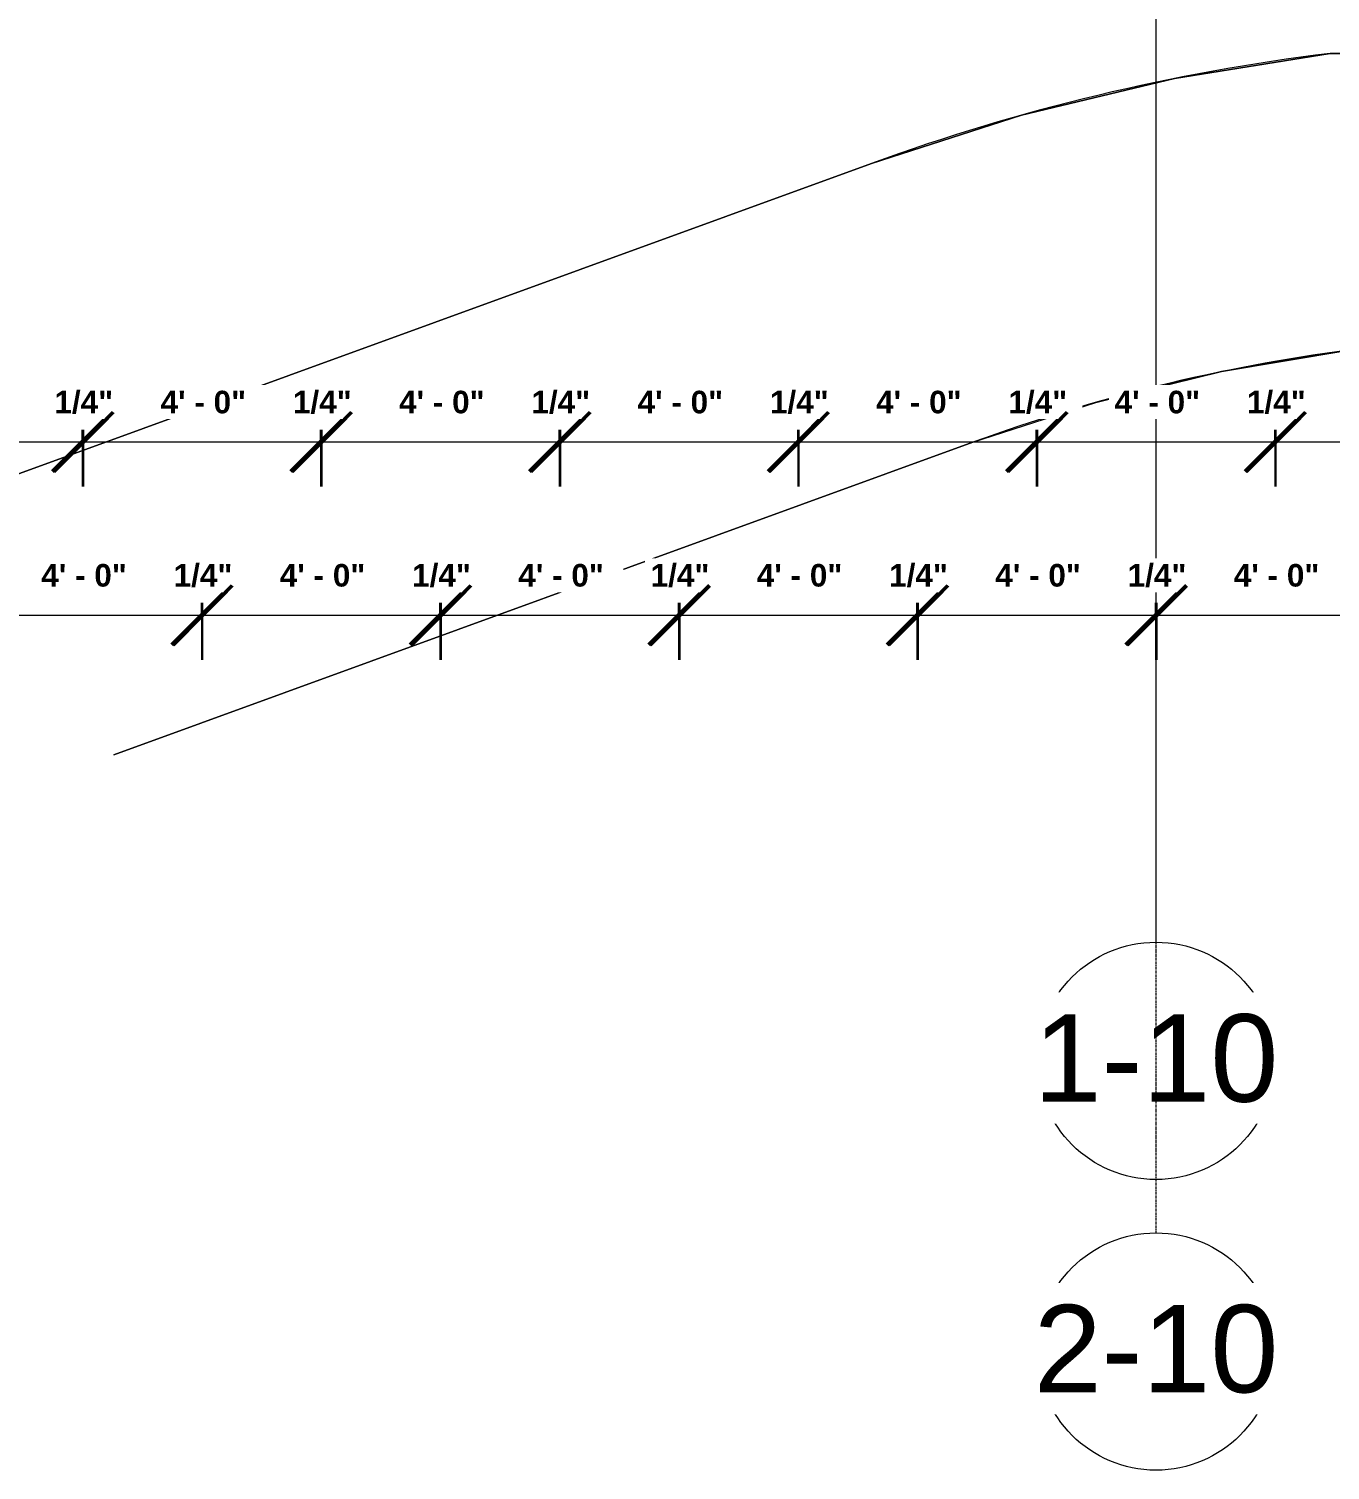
# Model space of a CAD drawing. Header units: inches. Extents: x 21592 to 24810, y -23179 to -20467.
# Drawn here: x 23436.9 to 23700.1, y -23178.6 to -22887.1 of the extents above; entities that cross this region are included whole.
import ezdxf

# ---------------------------------------------------------------- set-up
doc = ezdxf.new("R2010")
doc.units = ezdxf.units.IN
doc.header["$MEASUREMENT"] = 0
doc.linetypes.add('Grid Line 1_2_', pattern=[0.875, 0.5, -0.125, 0.125, -0.125])
for name, color, linetype, lineweight in [('A-ANNO-DIMS', 211, 'Continuous', 9), ('A-ANNO-DIMS-96', 211, 'Continuous', 9), ('A-SITE-ROAD', 130, 'Continuous', 140), ('A-SITE-SWLK', 140, 'Continuous', 140), ('C-TOPO', 7, 'Continuous', 20), ('S-GRID', 1, 'Continuous', 9), ('S-GRID-IDEN', 1, 'Continuous', 9)]:
    doc.layers.add(name, color=color, linetype=linetype, lineweight=lineweight)
doc.styles.add('Arial', font='arial.ttf', dxfattribs={"height": 17.703593})
doc.styles.add('Arial_B_1', font='arialbd.ttf', dxfattribs={"height": 4.566403})
doc.dimstyles.new('OD_Dimension_2_4', dxfattribs={"dimscale": 12, "dimtxt": 4.5, "dimasz": 1, "dimexe": 0.75, "dimexo": 0.5, "dimgap": 0.375, "dimtad": 1, "dimdec": 4, "dimrnd": 0.0625, "dimzin": 3, "dimdsep": 46, "dimlunit": 4, "dimtxsty": 'Arial_B_1', "dimblk1": 'OBLIQUE', "dimblk2": 'OBLIQUE', "dimsah": 1, "dimcen": 0.09, "dimdle": 0.75, "dimazin": 0, "dimtfac": 1, "dimtdec": 4, "dimtix": 1, "dimtmove": 0, "dimatfit": 3, "dimfxl": 1, "dimtvp": 1, "dimtfill": 1, "dimfrac": 2, "dimtolj": 1, "dimtzin": 0, "dimlwd": 13, "dimlwe": 13, "dimarcsym": 2})

# ---------------------------------------------------------------- blocks, each defined once
blk = doc.blocks.new('Grid - Grid Head - Circle-14747-Enlarged First Floor Plan _West_')
at = {"layer": 'S-GRID-IDEN'}
blk.add_circle((0, 0), 0.25, dxfattribs=at)
blk = doc.blocks.new('DIMBLOCK105-Enlarged First Floor Plan _West_')
at = {"layer": 'A-ANNO-DIMS-96', "lineweight": 50}
for p, q in [((23399.64, -22970.65), (23405.64, -22964.65)), ((23447.64, -22970.65), (23453.64, -22964.65)), ((23399.64, -22970.65), (23393.64, -22976.65)), ((23447.64, -22970.65), (23441.64, -22976.65))]:
    blk.add_line(p, q, dxfattribs=at)
at = {"layer": 'A-ANNO-DIMS-96', "lineweight": 13}
for p, q in [((23399.64, -22968.16), (23399.64, -22979.65)), ((23399.64, -22970.65), (23399.64, -22968.16)), ((23447.64, -22968.16), (23447.64, -22979.65)), ((23447.64, -22970.65), (23447.64, -22968.16)), ((23399.64, -22970.65), (23447.64, -22970.65))]:
    blk.add_line(p, q, dxfattribs=at)
at = {"layer": 'A-ANNO-DIMS-96', "color": 0, "lineweight": 13, "insert": (23415.25, -22960.29), "char_height": 4.566, "width": 20.1429, "attachment_point": 1, "line_spacing_factor": 0.938532, "style": 'Arial_B_1', "bg_fill": 3, "box_fill_scale": 1.25, "bg_fill_color": 0, "bg_fill_transparency": 0}
blk.add_mtext('4\' - 0"', dxfattribs=at)
blk = doc.blocks.new('_Oblique')
at = {"color": 0, "linetype": 'ByBlock', "lineweight": -2}
blk.add_line((-0.5, -0.5), (0.5, 0.5), dxfattribs=at)
blk = doc.blocks.new('DIMBLOCK106-Enlarged First Floor Plan _West_')
at = {"layer": 'A-ANNO-DIMS-96', "lineweight": 50}
for p, q in [((23447.64, -22970.65), (23453.64, -22964.65)), ((23447.89, -22970.65), (23453.89, -22964.65)), ((23447.64, -22970.65), (23441.64, -22976.65)), ((23447.89, -22970.65), (23441.89, -22976.65))]:
    blk.add_line(p, q, dxfattribs=at)
at = {"layer": 'A-ANNO-DIMS-96', "lineweight": 13}
for p, q in [((23447.64, -22968.16), (23447.64, -22979.65)), ((23447.64, -22970.65), (23447.64, -22968.16)), ((23447.89, -22968.16), (23447.89, -22979.65)), ((23447.89, -22970.65), (23447.89, -22968.16)), ((23447.64, -22970.65), (23447.89, -22970.65))]:
    blk.add_line(p, q, dxfattribs=at)
at = {"layer": 'A-ANNO-DIMS-96', "color": 0, "lineweight": 13, "insert": (23442.02, -22960.29), "char_height": 4.566, "width": 13.8, "attachment_point": 1, "line_spacing_factor": 0.938532, "style": 'Arial_B_1', "bg_fill": 3, "box_fill_scale": 1.25, "bg_fill_color": 0, "bg_fill_transparency": 0}
blk.add_mtext('1/4"', dxfattribs=at)
blk = doc.blocks.new('DIMBLOCK107-Enlarged First Floor Plan _West_')
at = {"layer": 'A-ANNO-DIMS-96', "lineweight": 50}
for p, q in [((23447.89, -22970.65), (23453.89, -22964.65)), ((23495.89, -22970.65), (23501.89, -22964.65)), ((23447.89, -22970.65), (23441.89, -22976.65)), ((23495.89, -22970.65), (23489.89, -22976.65))]:
    blk.add_line(p, q, dxfattribs=at)
at = {"layer": 'A-ANNO-DIMS-96', "lineweight": 13}
for p, q in [((23447.89, -22968.16), (23447.89, -22979.65)), ((23447.89, -22970.65), (23447.89, -22968.16)), ((23495.89, -22968.16), (23495.89, -22979.65)), ((23495.89, -22970.65), (23495.89, -22968.16)), ((23447.89, -22970.65), (23495.89, -22970.65))]:
    blk.add_line(p, q, dxfattribs=at)
at = {"layer": 'A-ANNO-DIMS-96', "color": 0, "lineweight": 13, "insert": (23463.5, -22960.29), "char_height": 4.566, "width": 20.1429, "attachment_point": 1, "line_spacing_factor": 0.938532, "style": 'Arial_B_1', "bg_fill": 3, "box_fill_scale": 1.25, "bg_fill_color": 0, "bg_fill_transparency": 0}
blk.add_mtext('4\' - 0"', dxfattribs=at)
blk = doc.blocks.new('DIMBLOCK108-Enlarged First Floor Plan _West_')
at = {"layer": 'A-ANNO-DIMS-96', "lineweight": 50}
for p, q in [((23495.89, -22970.65), (23501.89, -22964.65)), ((23496.14, -22970.65), (23502.14, -22964.65)), ((23495.89, -22970.65), (23489.89, -22976.65)), ((23496.14, -22970.65), (23490.14, -22976.65))]:
    blk.add_line(p, q, dxfattribs=at)
at = {"layer": 'A-ANNO-DIMS-96', "lineweight": 13}
for p, q in [((23495.89, -22968.16), (23495.89, -22979.65)), ((23495.89, -22970.65), (23495.89, -22968.16)), ((23496.14, -22968.16), (23496.14, -22979.65)), ((23496.14, -22970.65), (23496.14, -22968.16)), ((23495.89, -22970.65), (23496.14, -22970.65))]:
    blk.add_line(p, q, dxfattribs=at)
at = {"layer": 'A-ANNO-DIMS-96', "color": 0, "lineweight": 13, "insert": (23490.27, -22960.29), "char_height": 4.566, "width": 13.8, "attachment_point": 1, "line_spacing_factor": 0.938532, "style": 'Arial_B_1', "bg_fill": 3, "box_fill_scale": 1.25, "bg_fill_color": 0, "bg_fill_transparency": 0}
blk.add_mtext('1/4"', dxfattribs=at)
blk = doc.blocks.new('DIMBLOCK109-Enlarged First Floor Plan _West_')
at = {"layer": 'A-ANNO-DIMS-96', "lineweight": 50}
for p, q in [((23496.14, -22970.65), (23502.14, -22964.65)), ((23544.14, -22970.65), (23550.14, -22964.65)), ((23496.14, -22970.65), (23490.14, -22976.65)), ((23544.14, -22970.65), (23538.14, -22976.65))]:
    blk.add_line(p, q, dxfattribs=at)
at = {"layer": 'A-ANNO-DIMS-96', "lineweight": 13}
for p, q in [((23496.14, -22968.16), (23496.14, -22979.65)), ((23496.14, -22970.65), (23496.14, -22968.16)), ((23544.14, -22968.16), (23544.14, -22979.65)), ((23544.14, -22970.65), (23544.14, -22968.16)), ((23496.14, -22970.65), (23544.14, -22970.65))]:
    blk.add_line(p, q, dxfattribs=at)
at = {"layer": 'A-ANNO-DIMS-96', "color": 0, "lineweight": 13, "insert": (23511.75, -22960.29), "char_height": 4.566, "width": 20.1429, "attachment_point": 1, "line_spacing_factor": 0.938532, "style": 'Arial_B_1', "bg_fill": 3, "box_fill_scale": 1.25, "bg_fill_color": 0, "bg_fill_transparency": 0}
blk.add_mtext('4\' - 0"', dxfattribs=at)
blk = doc.blocks.new('DIMBLOCK110-Enlarged First Floor Plan _West_')
at = {"layer": 'A-ANNO-DIMS-96', "lineweight": 50}
for p, q in [((23544.14, -22970.65), (23550.14, -22964.65)), ((23544.39, -22970.65), (23550.39, -22964.65)), ((23544.14, -22970.65), (23538.14, -22976.65)), ((23544.39, -22970.65), (23538.39, -22976.65))]:
    blk.add_line(p, q, dxfattribs=at)
at = {"layer": 'A-ANNO-DIMS-96', "lineweight": 13}
for p, q in [((23544.14, -22968.16), (23544.14, -22979.65)), ((23544.14, -22970.65), (23544.14, -22968.16)), ((23544.39, -22968.16), (23544.39, -22979.65)), ((23544.39, -22970.65), (23544.39, -22968.16)), ((23544.14, -22970.65), (23544.39, -22970.65))]:
    blk.add_line(p, q, dxfattribs=at)
at = {"layer": 'A-ANNO-DIMS-96', "color": 0, "lineweight": 13, "insert": (23538.52, -22960.29), "char_height": 4.566, "width": 13.8, "attachment_point": 1, "line_spacing_factor": 0.938532, "style": 'Arial_B_1', "bg_fill": 3, "box_fill_scale": 1.25, "bg_fill_color": 0, "bg_fill_transparency": 0}
blk.add_mtext('1/4"', dxfattribs=at)
blk = doc.blocks.new('DIMBLOCK111-Enlarged First Floor Plan _West_')
at = {"layer": 'A-ANNO-DIMS-96', "lineweight": 50}
for p, q in [((23544.39, -22970.65), (23550.39, -22964.65)), ((23592.39, -22970.65), (23598.39, -22964.65)), ((23544.39, -22970.65), (23538.39, -22976.65)), ((23592.39, -22970.65), (23586.39, -22976.65))]:
    blk.add_line(p, q, dxfattribs=at)
at = {"layer": 'A-ANNO-DIMS-96', "lineweight": 13}
for p, q in [((23544.39, -22968.16), (23544.39, -22979.65)), ((23544.39, -22970.65), (23544.39, -22968.16)), ((23592.39, -22968.16), (23592.39, -22979.65)), ((23592.39, -22970.65), (23592.39, -22968.16)), ((23544.39, -22970.65), (23592.39, -22970.65))]:
    blk.add_line(p, q, dxfattribs=at)
at = {"layer": 'A-ANNO-DIMS-96', "color": 0, "lineweight": 13, "insert": (23560, -22960.29), "char_height": 4.566, "width": 20.1429, "attachment_point": 1, "line_spacing_factor": 0.938532, "style": 'Arial_B_1', "bg_fill": 3, "box_fill_scale": 1.25, "bg_fill_color": 0, "bg_fill_transparency": 0}
blk.add_mtext('4\' - 0"', dxfattribs=at)
blk = doc.blocks.new('DIMBLOCK112-Enlarged First Floor Plan _West_')
at = {"layer": 'A-ANNO-DIMS-96', "lineweight": 50}
for p, q in [((23592.39, -22970.65), (23598.39, -22964.65)), ((23592.64, -22970.65), (23598.64, -22964.65)), ((23592.39, -22970.65), (23586.39, -22976.65)), ((23592.64, -22970.65), (23586.64, -22976.65))]:
    blk.add_line(p, q, dxfattribs=at)
at = {"layer": 'A-ANNO-DIMS-96', "lineweight": 13}
for p, q in [((23592.39, -22968.16), (23592.39, -22979.65)), ((23592.39, -22970.65), (23592.39, -22968.16)), ((23592.64, -22968.16), (23592.64, -22979.65)), ((23592.64, -22970.65), (23592.64, -22968.16)), ((23592.39, -22970.65), (23592.64, -22970.65))]:
    blk.add_line(p, q, dxfattribs=at)
at = {"layer": 'A-ANNO-DIMS-96', "color": 0, "lineweight": 13, "insert": (23586.77, -22960.29), "char_height": 4.566, "width": 13.8, "attachment_point": 1, "line_spacing_factor": 0.938532, "style": 'Arial_B_1', "bg_fill": 3, "box_fill_scale": 1.25, "bg_fill_color": 0, "bg_fill_transparency": 0}
blk.add_mtext('1/4"', dxfattribs=at)
blk = doc.blocks.new('DIMBLOCK113-Enlarged First Floor Plan _West_')
at = {"layer": 'A-ANNO-DIMS-96', "lineweight": 50}
for p, q in [((23592.64, -22970.65), (23598.64, -22964.65)), ((23640.64, -22970.65), (23646.64, -22964.65)), ((23592.64, -22970.65), (23586.64, -22976.65)), ((23640.64, -22970.65), (23634.64, -22976.65))]:
    blk.add_line(p, q, dxfattribs=at)
at = {"layer": 'A-ANNO-DIMS-96', "lineweight": 13}
for p, q in [((23592.64, -22968.16), (23592.64, -22979.65)), ((23592.64, -22970.65), (23592.64, -22968.16)), ((23640.64, -22968.16), (23640.64, -22979.65)), ((23640.64, -22970.65), (23640.64, -22968.16)), ((23592.64, -22970.65), (23640.64, -22970.65))]:
    blk.add_line(p, q, dxfattribs=at)
at = {"layer": 'A-ANNO-DIMS-96', "color": 0, "lineweight": 13, "insert": (23608.25, -22960.29), "char_height": 4.566, "width": 20.1429, "attachment_point": 1, "line_spacing_factor": 0.938532, "style": 'Arial_B_1', "bg_fill": 3, "box_fill_scale": 1.25, "bg_fill_color": 0, "bg_fill_transparency": 0}
blk.add_mtext('4\' - 0"', dxfattribs=at)
blk = doc.blocks.new('DIMBLOCK114-Enlarged First Floor Plan _West_')
at = {"layer": 'A-ANNO-DIMS-96', "lineweight": 50}
for p, q in [((23640.64, -22970.65), (23646.64, -22964.65)), ((23640.89, -22970.65), (23646.89, -22964.65)), ((23640.64, -22970.65), (23634.64, -22976.65)), ((23640.89, -22970.65), (23634.89, -22976.65))]:
    blk.add_line(p, q, dxfattribs=at)
at = {"layer": 'A-ANNO-DIMS-96', "lineweight": 13}
for p, q in [((23640.64, -22968.16), (23640.64, -22979.65)), ((23640.64, -22970.65), (23640.64, -22968.16)), ((23640.89, -22968.16), (23640.89, -22979.65)), ((23640.89, -22970.65), (23640.89, -22968.16)), ((23640.64, -22970.65), (23640.89, -22970.65))]:
    blk.add_line(p, q, dxfattribs=at)
at = {"layer": 'A-ANNO-DIMS-96', "color": 0, "lineweight": 13, "insert": (23635.02, -22960.29), "char_height": 4.566, "width": 13.8, "attachment_point": 1, "line_spacing_factor": 0.938532, "style": 'Arial_B_1', "bg_fill": 3, "box_fill_scale": 1.25, "bg_fill_color": 0, "bg_fill_transparency": 0}
blk.add_mtext('1/4"', dxfattribs=at)
blk = doc.blocks.new('DIMBLOCK115-Enlarged First Floor Plan _West_')
at = {"layer": 'A-ANNO-DIMS-96', "lineweight": 50}
for p, q in [((23640.89, -22970.65), (23646.89, -22964.65)), ((23688.89, -22970.65), (23694.89, -22964.65)), ((23640.89, -22970.65), (23634.89, -22976.65)), ((23688.89, -22970.65), (23682.89, -22976.65))]:
    blk.add_line(p, q, dxfattribs=at)
at = {"layer": 'A-ANNO-DIMS-96', "lineweight": 13}
for p, q in [((23640.89, -22968.16), (23640.89, -22979.65)), ((23640.89, -22970.65), (23640.89, -22968.16)), ((23688.89, -22968.16), (23688.89, -22979.65)), ((23688.89, -22970.65), (23688.89, -22968.16)), ((23640.89, -22970.65), (23688.89, -22970.65))]:
    blk.add_line(p, q, dxfattribs=at)
at = {"layer": 'A-ANNO-DIMS-96', "color": 0, "lineweight": 13, "insert": (23656.5, -22960.29), "char_height": 4.566, "width": 20.1429, "attachment_point": 1, "line_spacing_factor": 0.938532, "style": 'Arial_B_1', "bg_fill": 3, "box_fill_scale": 1.25, "bg_fill_color": 0, "bg_fill_transparency": 0}
blk.add_mtext('4\' - 0"', dxfattribs=at)
blk = doc.blocks.new('DIMBLOCK116-Enlarged First Floor Plan _West_')
at = {"layer": 'A-ANNO-DIMS-96', "lineweight": 50}
for p, q in [((23688.89, -22970.65), (23694.89, -22964.65)), ((23689.14, -22970.65), (23695.14, -22964.65)), ((23688.89, -22970.65), (23682.89, -22976.65)), ((23689.14, -22970.65), (23683.14, -22976.65))]:
    blk.add_line(p, q, dxfattribs=at)
at = {"layer": 'A-ANNO-DIMS-96', "lineweight": 13}
for p, q in [((23688.89, -22968.16), (23688.89, -22979.65)), ((23688.89, -22970.65), (23688.89, -22968.16)), ((23689.14, -22968.16), (23689.14, -22979.65)), ((23689.14, -22970.65), (23689.14, -22968.16)), ((23688.89, -22970.65), (23689.14, -22970.65))]:
    blk.add_line(p, q, dxfattribs=at)
at = {"layer": 'A-ANNO-DIMS-96', "color": 0, "lineweight": 13, "insert": (23683.27, -22960.29), "char_height": 4.566, "width": 13.8, "attachment_point": 1, "line_spacing_factor": 0.938532, "style": 'Arial_B_1', "bg_fill": 3, "box_fill_scale": 1.25, "bg_fill_color": 0, "bg_fill_transparency": 0}
blk.add_mtext('1/4"', dxfattribs=at)
blk = doc.blocks.new('DIMBLOCK117-Enlarged First Floor Plan _West_')
at = {"layer": 'A-ANNO-DIMS-96', "lineweight": 50}
for p, q in [((23689.14, -22970.65), (23695.14, -22964.65)), ((23737.14, -22970.65), (23743.14, -22964.65)), ((23689.14, -22970.65), (23683.14, -22976.65)), ((23737.14, -22970.65), (23731.14, -22976.65))]:
    blk.add_line(p, q, dxfattribs=at)
at = {"layer": 'A-ANNO-DIMS-96', "lineweight": 13}
for p, q in [((23689.14, -22968.16), (23689.14, -22979.65)), ((23689.14, -22970.65), (23689.14, -22968.16)), ((23737.14, -22968.16), (23737.14, -22979.65)), ((23737.14, -22970.65), (23737.14, -22968.16)), ((23689.14, -22970.65), (23737.14, -22970.65))]:
    blk.add_line(p, q, dxfattribs=at)
at = {"layer": 'A-ANNO-DIMS-96', "color": 0, "lineweight": 13, "insert": (23704.75, -22960.29), "char_height": 4.566, "width": 20.1429, "attachment_point": 1, "line_spacing_factor": 0.938532, "style": 'Arial_B_1', "bg_fill": 3, "box_fill_scale": 1.25, "bg_fill_color": 0, "bg_fill_transparency": 0}
blk.add_mtext('4\' - 0"', dxfattribs=at)
blk = doc.blocks.new('DIMBLOCK243-Enlarged First Floor Plan _West_')
at = {"layer": 'A-ANNO-DIMS-96', "lineweight": 50}
for p, q in [((23423.77, -23005.69), (23429.77, -22999.69)), ((23471.77, -23005.69), (23477.77, -22999.69)), ((23423.77, -23005.69), (23417.77, -23011.69)), ((23471.77, -23005.69), (23465.77, -23011.69))]:
    blk.add_line(p, q, dxfattribs=at)
at = {"layer": 'A-ANNO-DIMS-96', "lineweight": 13}
for p, q in [((23423.77, -23003.2), (23423.77, -23014.69)), ((23423.77, -23005.69), (23423.77, -23003.2)), ((23471.77, -23003.2), (23471.77, -23014.69)), ((23471.77, -23005.69), (23471.77, -23003.2)), ((23423.77, -23005.69), (23471.77, -23005.69))]:
    blk.add_line(p, q, dxfattribs=at)
at = {"layer": 'A-ANNO-DIMS-96', "color": 0, "lineweight": 13, "insert": (23439.37, -22995.33), "char_height": 4.566, "width": 20.1429, "attachment_point": 1, "line_spacing_factor": 0.938532, "style": 'Arial_B_1', "bg_fill": 3, "box_fill_scale": 1.25, "bg_fill_color": 0, "bg_fill_transparency": 0}
blk.add_mtext('4\' - 0"', dxfattribs=at)
blk = doc.blocks.new('DIMBLOCK244-Enlarged First Floor Plan _West_')
at = {"layer": 'A-ANNO-DIMS-96', "lineweight": 50}
for p, q in [((23471.77, -23005.69), (23477.77, -22999.69)), ((23472.02, -23005.69), (23478.02, -22999.69)), ((23471.77, -23005.69), (23465.77, -23011.69)), ((23472.02, -23005.69), (23466.02, -23011.69))]:
    blk.add_line(p, q, dxfattribs=at)
at = {"layer": 'A-ANNO-DIMS-96', "lineweight": 13}
for p, q in [((23471.77, -23003.2), (23471.77, -23014.69)), ((23471.77, -23005.69), (23471.77, -23003.2)), ((23472.02, -23003.2), (23472.02, -23014.69)), ((23472.02, -23005.69), (23472.02, -23003.2)), ((23471.77, -23005.69), (23472.02, -23005.69))]:
    blk.add_line(p, q, dxfattribs=at)
at = {"layer": 'A-ANNO-DIMS-96', "color": 0, "lineweight": 13, "insert": (23466.14, -22995.33), "char_height": 4.566, "width": 13.8, "attachment_point": 1, "line_spacing_factor": 0.938532, "style": 'Arial_B_1', "bg_fill": 3, "box_fill_scale": 1.25, "bg_fill_color": 0, "bg_fill_transparency": 0}
blk.add_mtext('1/4"', dxfattribs=at)
blk = doc.blocks.new('DIMBLOCK245-Enlarged First Floor Plan _West_')
at = {"layer": 'A-ANNO-DIMS-96', "lineweight": 50}
for p, q in [((23472.02, -23005.69), (23478.02, -22999.69)), ((23520.02, -23005.69), (23526.02, -22999.69)), ((23472.02, -23005.69), (23466.02, -23011.69)), ((23520.02, -23005.69), (23514.02, -23011.69))]:
    blk.add_line(p, q, dxfattribs=at)
at = {"layer": 'A-ANNO-DIMS-96', "lineweight": 13}
for p, q in [((23472.02, -23003.2), (23472.02, -23014.69)), ((23472.02, -23005.69), (23472.02, -23003.2)), ((23520.02, -23003.2), (23520.02, -23014.69)), ((23520.02, -23005.69), (23520.02, -23003.2)), ((23472.02, -23005.69), (23520.02, -23005.69))]:
    blk.add_line(p, q, dxfattribs=at)
at = {"layer": 'A-ANNO-DIMS-96', "color": 0, "lineweight": 13, "insert": (23487.62, -22995.33), "char_height": 4.566, "width": 20.1429, "attachment_point": 1, "line_spacing_factor": 0.938532, "style": 'Arial_B_1', "bg_fill": 3, "box_fill_scale": 1.25, "bg_fill_color": 0, "bg_fill_transparency": 0}
blk.add_mtext('4\' - 0"', dxfattribs=at)
blk = doc.blocks.new('DIMBLOCK246-Enlarged First Floor Plan _West_')
at = {"layer": 'A-ANNO-DIMS-96', "lineweight": 50}
for p, q in [((23520.02, -23005.69), (23526.02, -22999.69)), ((23520.27, -23005.69), (23526.27, -22999.69)), ((23520.02, -23005.69), (23514.02, -23011.69)), ((23520.27, -23005.69), (23514.27, -23011.69))]:
    blk.add_line(p, q, dxfattribs=at)
at = {"layer": 'A-ANNO-DIMS-96', "lineweight": 13}
for p, q in [((23520.02, -23003.2), (23520.02, -23014.69)), ((23520.02, -23005.69), (23520.02, -23003.2)), ((23520.27, -23003.2), (23520.27, -23014.69)), ((23520.27, -23005.69), (23520.27, -23003.2)), ((23520.02, -23005.69), (23520.27, -23005.69))]:
    blk.add_line(p, q, dxfattribs=at)
at = {"layer": 'A-ANNO-DIMS-96', "color": 0, "lineweight": 13, "insert": (23514.39, -22995.33), "char_height": 4.566, "width": 13.8, "attachment_point": 1, "line_spacing_factor": 0.938532, "style": 'Arial_B_1', "bg_fill": 3, "box_fill_scale": 1.25, "bg_fill_color": 0, "bg_fill_transparency": 0}
blk.add_mtext('1/4"', dxfattribs=at)
blk = doc.blocks.new('DIMBLOCK247-Enlarged First Floor Plan _West_')
at = {"layer": 'A-ANNO-DIMS-96', "lineweight": 50}
for p, q in [((23520.27, -23005.69), (23526.27, -22999.69)), ((23568.27, -23005.69), (23574.27, -22999.69)), ((23520.27, -23005.69), (23514.27, -23011.69)), ((23568.27, -23005.69), (23562.27, -23011.69))]:
    blk.add_line(p, q, dxfattribs=at)
at = {"layer": 'A-ANNO-DIMS-96', "lineweight": 13}
for p, q in [((23520.27, -23003.2), (23520.27, -23014.69)), ((23520.27, -23005.69), (23520.27, -23003.2)), ((23568.27, -23003.2), (23568.27, -23014.69)), ((23568.27, -23005.69), (23568.27, -23003.2)), ((23520.27, -23005.69), (23568.27, -23005.69))]:
    blk.add_line(p, q, dxfattribs=at)
at = {"layer": 'A-ANNO-DIMS-96', "color": 0, "lineweight": 13, "insert": (23535.87, -22995.33), "char_height": 4.566, "width": 20.1429, "attachment_point": 1, "line_spacing_factor": 0.938532, "style": 'Arial_B_1', "bg_fill": 3, "box_fill_scale": 1.25, "bg_fill_color": 0, "bg_fill_transparency": 0}
blk.add_mtext('4\' - 0"', dxfattribs=at)
blk = doc.blocks.new('DIMBLOCK248-Enlarged First Floor Plan _West_')
at = {"layer": 'A-ANNO-DIMS-96', "lineweight": 50}
for p, q in [((23568.27, -23005.69), (23574.27, -22999.69)), ((23568.52, -23005.69), (23574.52, -22999.69)), ((23568.27, -23005.69), (23562.27, -23011.69)), ((23568.52, -23005.69), (23562.52, -23011.69))]:
    blk.add_line(p, q, dxfattribs=at)
at = {"layer": 'A-ANNO-DIMS-96', "lineweight": 13}
for p, q in [((23568.27, -23003.2), (23568.27, -23014.69)), ((23568.27, -23005.69), (23568.27, -23003.2)), ((23568.52, -23003.2), (23568.52, -23014.69)), ((23568.52, -23005.69), (23568.52, -23003.2)), ((23568.27, -23005.69), (23568.52, -23005.69))]:
    blk.add_line(p, q, dxfattribs=at)
at = {"layer": 'A-ANNO-DIMS-96', "color": 0, "lineweight": 13, "insert": (23562.64, -22995.33), "char_height": 4.566, "width": 13.8, "attachment_point": 1, "line_spacing_factor": 0.938532, "style": 'Arial_B_1', "bg_fill": 3, "box_fill_scale": 1.25, "bg_fill_color": 0, "bg_fill_transparency": 0}
blk.add_mtext('1/4"', dxfattribs=at)
blk = doc.blocks.new('DIMBLOCK249-Enlarged First Floor Plan _West_')
at = {"layer": 'A-ANNO-DIMS-96', "lineweight": 50}
for p, q in [((23568.52, -23005.69), (23574.52, -22999.69)), ((23616.52, -23005.69), (23622.52, -22999.69)), ((23568.52, -23005.69), (23562.52, -23011.69)), ((23616.52, -23005.69), (23610.52, -23011.69))]:
    blk.add_line(p, q, dxfattribs=at)
at = {"layer": 'A-ANNO-DIMS-96', "lineweight": 13}
for p, q in [((23568.52, -23003.2), (23568.52, -23014.69)), ((23568.52, -23005.69), (23568.52, -23003.2)), ((23616.52, -23003.2), (23616.52, -23014.69)), ((23616.52, -23005.69), (23616.52, -23003.2)), ((23568.52, -23005.69), (23616.52, -23005.69))]:
    blk.add_line(p, q, dxfattribs=at)
at = {"layer": 'A-ANNO-DIMS-96', "color": 0, "lineweight": 13, "insert": (23584.12, -22995.33), "char_height": 4.566, "width": 20.1429, "attachment_point": 1, "line_spacing_factor": 0.938532, "style": 'Arial_B_1', "bg_fill": 3, "box_fill_scale": 1.25, "bg_fill_color": 0, "bg_fill_transparency": 0}
blk.add_mtext('4\' - 0"', dxfattribs=at)
blk = doc.blocks.new('DIMBLOCK250-Enlarged First Floor Plan _West_')
at = {"layer": 'A-ANNO-DIMS-96', "lineweight": 50}
for p, q in [((23616.52, -23005.69), (23622.52, -22999.69)), ((23616.77, -23005.69), (23622.77, -22999.69)), ((23616.52, -23005.69), (23610.52, -23011.69)), ((23616.77, -23005.69), (23610.77, -23011.69))]:
    blk.add_line(p, q, dxfattribs=at)
at = {"layer": 'A-ANNO-DIMS-96', "lineweight": 13}
for p, q in [((23616.52, -23003.2), (23616.52, -23014.69)), ((23616.52, -23005.69), (23616.52, -23003.2)), ((23616.77, -23003.2), (23616.77, -23014.69)), ((23616.77, -23005.69), (23616.77, -23003.2)), ((23616.52, -23005.69), (23616.77, -23005.69))]:
    blk.add_line(p, q, dxfattribs=at)
at = {"layer": 'A-ANNO-DIMS-96', "color": 0, "lineweight": 13, "insert": (23610.89, -22995.33), "char_height": 4.566, "width": 13.8, "attachment_point": 1, "line_spacing_factor": 0.938532, "style": 'Arial_B_1', "bg_fill": 3, "box_fill_scale": 1.25, "bg_fill_color": 0, "bg_fill_transparency": 0}
blk.add_mtext('1/4"', dxfattribs=at)
blk = doc.blocks.new('DIMBLOCK251-Enlarged First Floor Plan _West_')
at = {"layer": 'A-ANNO-DIMS-96', "lineweight": 50}
for p, q in [((23616.77, -23005.69), (23622.77, -22999.69)), ((23664.77, -23005.69), (23670.77, -22999.69)), ((23616.77, -23005.69), (23610.77, -23011.69)), ((23664.77, -23005.69), (23658.77, -23011.69))]:
    blk.add_line(p, q, dxfattribs=at)
at = {"layer": 'A-ANNO-DIMS-96', "lineweight": 13}
for p, q in [((23616.77, -23003.2), (23616.77, -23014.69)), ((23616.77, -23005.69), (23616.77, -23003.2)), ((23664.77, -23003.2), (23664.77, -23014.69)), ((23664.77, -23005.69), (23664.77, -23003.2)), ((23616.77, -23005.69), (23664.77, -23005.69))]:
    blk.add_line(p, q, dxfattribs=at)
at = {"layer": 'A-ANNO-DIMS-96', "color": 0, "lineweight": 13, "insert": (23632.37, -22995.33), "char_height": 4.566, "width": 20.1429, "attachment_point": 1, "line_spacing_factor": 0.938532, "style": 'Arial_B_1', "bg_fill": 3, "box_fill_scale": 1.25, "bg_fill_color": 0, "bg_fill_transparency": 0}
blk.add_mtext('4\' - 0"', dxfattribs=at)
blk = doc.blocks.new('DIMBLOCK252-Enlarged First Floor Plan _West_')
at = {"layer": 'A-ANNO-DIMS-96', "lineweight": 50}
for p, q in [((23664.77, -23005.69), (23670.77, -22999.69)), ((23665.02, -23005.69), (23671.02, -22999.69)), ((23664.77, -23005.69), (23658.77, -23011.69)), ((23665.02, -23005.69), (23659.02, -23011.69))]:
    blk.add_line(p, q, dxfattribs=at)
at = {"layer": 'A-ANNO-DIMS-96', "lineweight": 13}
for p, q in [((23664.77, -23003.2), (23664.77, -23014.69)), ((23664.77, -23005.69), (23664.77, -23003.2)), ((23665.02, -23003.2), (23665.02, -23014.69)), ((23665.02, -23005.69), (23665.02, -23003.2)), ((23664.77, -23005.69), (23665.02, -23005.69))]:
    blk.add_line(p, q, dxfattribs=at)
at = {"layer": 'A-ANNO-DIMS-96', "color": 0, "lineweight": 13, "insert": (23659.14, -22995.33), "char_height": 4.566, "width": 13.8, "attachment_point": 1, "line_spacing_factor": 0.938532, "style": 'Arial_B_1', "bg_fill": 3, "box_fill_scale": 1.25, "bg_fill_color": 0, "bg_fill_transparency": 0}
blk.add_mtext('1/4"', dxfattribs=at)
blk = doc.blocks.new('DIMBLOCK253-Enlarged First Floor Plan _West_')
at = {"layer": 'A-ANNO-DIMS-96', "lineweight": 50}
for p, q in [((23665.02, -23005.69), (23671.02, -22999.69)), ((23713.02, -23005.69), (23719.02, -22999.69)), ((23665.02, -23005.69), (23659.02, -23011.69)), ((23713.02, -23005.69), (23707.02, -23011.69))]:
    blk.add_line(p, q, dxfattribs=at)
at = {"layer": 'A-ANNO-DIMS-96', "lineweight": 13}
for p, q in [((23665.02, -23003.2), (23665.02, -23014.69)), ((23665.02, -23005.69), (23665.02, -23003.2)), ((23713.02, -23003.2), (23713.02, -23014.69)), ((23713.02, -23005.69), (23713.02, -23003.2)), ((23665.02, -23005.69), (23713.02, -23005.69))]:
    blk.add_line(p, q, dxfattribs=at)
at = {"layer": 'A-ANNO-DIMS-96', "color": 0, "lineweight": 13, "insert": (23680.62, -22995.33), "char_height": 4.566, "width": 20.1429, "attachment_point": 1, "line_spacing_factor": 0.938532, "style": 'Arial_B_1', "bg_fill": 3, "box_fill_scale": 1.25, "bg_fill_color": 0, "bg_fill_transparency": 0}
blk.add_mtext('4\' - 0"', dxfattribs=at)

msp = doc.modelspace()

# ---------------------------------------------------------------- linework, layer by layer
at = {"layer": 'A-SITE-ROAD', "color": 43, "lineweight": 13}
msp.add_line((23454.04077, -23033.94747), (23627.84552, -22970.68771), dxfattribs=at)
msp.add_arc((23750.97277, -23308.97705), 360, 97.5128826, 110, dxfattribs=at)
at = {"layer": 'A-SITE-SWLK', "color": 43, "lineweight": 13}
msp.add_line((23303.21376, -23024.99334), (23607.32431, -22914.30615), dxfattribs=at)
msp.add_arc((23750.97277, -23308.97705), 420, 96.9548648, 110, dxfattribs=at)
at = {"layer": 'C-TOPO', "color": 43, "lineweight": 13}
for p, q in [((23668.65234, -22897.12354), (23700.11572, -22892.06689)), ((23700.11572, -22892.06689), (23668.65234, -22897.12354)), ((23700.11572, -22892.06689), (23954.26465, -22892.06689)), ((23954.26465, -22892.06689), (23700.11572, -22892.06689)), ((23637.66211, -22904.55029), (23668.65234, -22897.12354)), ((23668.65234, -22897.12354), (23637.66211, -22904.55029)), ((23607.32373, -22914.30615), (23637.66211, -22904.55029)), ((23637.66211, -22904.55029), (23607.32373, -22914.30615)), ((23303.21338, -23024.99268), (23607.32373, -22914.30615)), ((23607.32373, -22914.30615), (23303.21338, -23024.99268)), ((23703.90381, -22952.06689), (23678.12109, -22956.4248)), ((23678.12109, -22956.4248), (23703.90381, -22952.06689)), ((23678.12109, -22956.4248), (23652.7251, -22962.64307)), ((23652.7251, -22962.64307), (23678.12109, -22956.4248)), ((23627.84619, -22970.68799), (23652.7251, -22962.64307)), ((23627.84619, -22970.68799), (23652.7251, -22962.64307)), ((23627.84619, -22970.68799), (23454.04044, -23033.94747)), ((23454.04044, -23033.94747), (23627.84619, -22970.68799))]:
    msp.add_line(p, q, dxfattribs=at)
at = {"layer": 'S-GRID', "linetype": 'Grid Line 1_2_'}
msp.add_line((23664.89023, -23071.83025), (23664.89023, -20713.12653), dxfattribs=at)

# ---------------------------------------------------------------- block references
at = {"layer": 'S-GRID-IDEN', "xscale": 95.99999999999994, "yscale": 95.99999999999994, "zscale": 95.99999999999994}
for p in [(23664.89023, -23095.83025), (23664.89023, -23154.6211)]:
    msp.add_blockref('Grid - Grid Head - Circle-14747-Enlarged First Floor Plan _West_', p, dxfattribs=at)

# ---------------------------------------------------------------- next in the draw order: texts
at = {"layer": 'S-GRID-IDEN', "char_height": 17.703593, "width": 58.968, "attachment_point": 2, "line_spacing_factor": 0.938532, "style": 'Arial', "bg_fill": 3, "box_fill_scale": 1.25, "bg_fill_color": 0, "bg_fill_transparency": 0}
for s, insert in [('1-10', (23664.88561, -23086.39338)), ('2-10', (23664.88561, -23145.18424))]:
    msp.add_mtext(s, dxfattribs=dict(at, insert=insert))

# ---------------------------------------------------------------- next in the draw order: dimensions: what is measured, and where the dimension line sits
at = {"layer": 'A-ANNO-DIMS', "lineweight": 13}
for base, p1, p2, picture, middle in [((23447.64023, -22970.64582), (23399.64023, -22962.16053), (23447.64023, -22962.16053), 'DIMBLOCK105-Enlarged First Floor Plan _West_', (23423.64023, -22963.81433)), ((23471.76523, -23005.68557), (23423.76523, -22997.20029), (23471.76523, -22997.20029), 'DIMBLOCK243-Enlarged First Floor Plan _West_', (23447.76523, -22998.85409))]:
    dim = msp.add_linear_dim(base=base, p1=p1, p2=p2, dimstyle='OD_Dimension_2_4', override={"dimpost": '<>', "dimfxl": 48}, dxfattribs=at)
    dim.commit()
    dim.dimension.update_dxf_attribs({"geometry": picture, "text_midpoint": middle})

# ---------------------------------------------------------------- next in the draw order: linework, layer by layer
at = {"layer": 'S-GRID', "linetype": 'Grid Line 1_2_'}
msp.add_line((23664.89023, -23130.6211), (23664.89023, -20902.42781), dxfattribs=at)

# ---------------------------------------------------------------- next in the draw order: dimensions: what is measured, and where the dimension line sits
at = {"layer": 'A-ANNO-DIMS', "lineweight": 13}
for base, p1, p2, picture, middle in [((23447.89023, -22970.64582), (23447.64023, -22962.16053), (23447.89023, -22962.16053), 'DIMBLOCK106-Enlarged First Floor Plan _West_', (23447.76523, -22963.78474)), ((23472.01523, -23005.68557), (23471.76523, -22997.20029), (23472.01523, -22997.20029), 'DIMBLOCK244-Enlarged First Floor Plan _West_', (23471.89023, -22998.8245))]:
    dim = msp.add_linear_dim(base=base, p1=p1, p2=p2, dimstyle='OD_Dimension_2_4', override={"dimpost": '<>', "dimfxl": 0.25}, dxfattribs=at)
    dim.commit()
    dim.dimension.update_dxf_attribs({"geometry": picture, "text_midpoint": middle})

# ---------------------------------------------------------------- next in the draw order: dimensions: what is measured, and where the dimension line sits
for base, p1, p2, picture, middle in [((23495.89023, -22970.64582), (23447.89023, -22962.16053), (23495.89023, -22962.16053), 'DIMBLOCK107-Enlarged First Floor Plan _West_', (23471.89023, -22963.81433)), ((23520.01523, -23005.68557), (23472.01523, -22997.20029), (23520.01523, -22997.20029), 'DIMBLOCK245-Enlarged First Floor Plan _West_', (23496.01523, -22998.85409))]:
    dim = msp.add_linear_dim(base=base, p1=p1, p2=p2, dimstyle='OD_Dimension_2_4', override={"dimpost": '<>', "dimfxl": 48}, dxfattribs=at)
    dim.commit()
    dim.dimension.update_dxf_attribs({"geometry": picture, "text_midpoint": middle})

# ---------------------------------------------------------------- next in the draw order: dimensions: what is measured, and where the dimension line sits
for base, p1, p2, picture, middle in [((23496.14023, -22970.64582), (23495.89023, -22962.16053), (23496.14023, -22962.16053), 'DIMBLOCK108-Enlarged First Floor Plan _West_', (23496.01523, -22963.78474)), ((23520.26523, -23005.68557), (23520.01523, -22997.20029), (23520.26523, -22997.20029), 'DIMBLOCK246-Enlarged First Floor Plan _West_', (23520.14023, -22998.8245))]:
    dim = msp.add_linear_dim(base=base, p1=p1, p2=p2, dimstyle='OD_Dimension_2_4', override={"dimpost": '<>', "dimfxl": 0.25}, dxfattribs=at)
    dim.commit()
    dim.dimension.update_dxf_attribs({"geometry": picture, "text_midpoint": middle})

# ---------------------------------------------------------------- next in the draw order: dimensions: what is measured, and where the dimension line sits
for base, p1, p2, picture, middle in [((23544.14023, -22970.64582), (23496.14023, -22962.16053), (23544.14023, -22962.16053), 'DIMBLOCK109-Enlarged First Floor Plan _West_', (23520.14023, -22963.81433)), ((23568.26523, -23005.68557), (23520.26523, -22997.20029), (23568.26523, -22997.20029), 'DIMBLOCK247-Enlarged First Floor Plan _West_', (23544.26523, -22998.85409))]:
    dim = msp.add_linear_dim(base=base, p1=p1, p2=p2, dimstyle='OD_Dimension_2_4', override={"dimpost": '<>', "dimfxl": 48}, dxfattribs=at)
    dim.commit()
    dim.dimension.update_dxf_attribs({"geometry": picture, "text_midpoint": middle})

# ---------------------------------------------------------------- next in the draw order: dimensions: what is measured, and where the dimension line sits
for base, p1, p2, picture, middle in [((23544.39023, -22970.64582), (23544.14023, -22962.16053), (23544.39023, -22962.16053), 'DIMBLOCK110-Enlarged First Floor Plan _West_', (23544.26523, -22963.78474)), ((23568.51523, -23005.68557), (23568.26523, -22997.20029), (23568.51523, -22997.20029), 'DIMBLOCK248-Enlarged First Floor Plan _West_', (23568.39023, -22998.8245))]:
    dim = msp.add_linear_dim(base=base, p1=p1, p2=p2, dimstyle='OD_Dimension_2_4', override={"dimpost": '<>', "dimfxl": 0.25}, dxfattribs=at)
    dim.commit()
    dim.dimension.update_dxf_attribs({"geometry": picture, "text_midpoint": middle})

# ---------------------------------------------------------------- next in the draw order: dimensions: what is measured, and where the dimension line sits
for base, p1, p2, picture, middle in [((23592.39023, -22970.64582), (23544.39023, -22962.16053), (23592.39023, -22962.16053), 'DIMBLOCK111-Enlarged First Floor Plan _West_', (23568.39023, -22963.81433)), ((23616.51523, -23005.68557), (23568.51523, -22997.20029), (23616.51523, -22997.20029), 'DIMBLOCK249-Enlarged First Floor Plan _West_', (23592.51523, -22998.85409))]:
    dim = msp.add_linear_dim(base=base, p1=p1, p2=p2, dimstyle='OD_Dimension_2_4', override={"dimpost": '<>', "dimfxl": 48}, dxfattribs=at)
    dim.commit()
    dim.dimension.update_dxf_attribs({"geometry": picture, "text_midpoint": middle})

# ---------------------------------------------------------------- next in the draw order: dimensions: what is measured, and where the dimension line sits
for base, p1, p2, picture, middle in [((23592.64023, -22970.64582), (23592.39023, -22962.16053), (23592.64023, -22962.16053), 'DIMBLOCK112-Enlarged First Floor Plan _West_', (23592.51523, -22963.78474)), ((23616.76523, -23005.68557), (23616.51523, -22997.20029), (23616.76523, -22997.20029), 'DIMBLOCK250-Enlarged First Floor Plan _West_', (23616.64023, -22998.8245))]:
    dim = msp.add_linear_dim(base=base, p1=p1, p2=p2, dimstyle='OD_Dimension_2_4', override={"dimpost": '<>', "dimfxl": 0.25}, dxfattribs=at)
    dim.commit()
    dim.dimension.update_dxf_attribs({"geometry": picture, "text_midpoint": middle})

# ---------------------------------------------------------------- next in the draw order: dimensions: what is measured, and where the dimension line sits
for base, p1, p2, picture, middle in [((23640.64023, -22970.64582), (23592.64023, -22962.16053), (23640.64023, -22962.16053), 'DIMBLOCK113-Enlarged First Floor Plan _West_', (23616.64023, -22963.81433)), ((23664.76523, -23005.68557), (23616.76523, -22997.20029), (23664.76523, -22997.20029), 'DIMBLOCK251-Enlarged First Floor Plan _West_', (23640.76523, -22998.85409))]:
    dim = msp.add_linear_dim(base=base, p1=p1, p2=p2, dimstyle='OD_Dimension_2_4', override={"dimpost": '<>', "dimfxl": 48}, dxfattribs=at)
    dim.commit()
    dim.dimension.update_dxf_attribs({"geometry": picture, "text_midpoint": middle})

# ---------------------------------------------------------------- next in the draw order: dimensions: what is measured, and where the dimension line sits
for base, p1, p2, picture, middle in [((23640.89023, -22970.64582), (23640.64023, -22962.16053), (23640.89023, -22962.16053), 'DIMBLOCK114-Enlarged First Floor Plan _West_', (23640.76523, -22963.78474)), ((23665.01523, -23005.68557), (23664.76523, -22997.20029), (23665.01523, -22997.20029), 'DIMBLOCK252-Enlarged First Floor Plan _West_', (23664.89023, -22998.8245))]:
    dim = msp.add_linear_dim(base=base, p1=p1, p2=p2, dimstyle='OD_Dimension_2_4', override={"dimpost": '<>', "dimfxl": 0.25}, dxfattribs=at)
    dim.commit()
    dim.dimension.update_dxf_attribs({"geometry": picture, "text_midpoint": middle})

# ---------------------------------------------------------------- next in the draw order: dimensions: what is measured, and where the dimension line sits
for base, p1, p2, picture, middle in [((23688.89023, -22970.64582), (23640.89023, -22962.16053), (23688.89023, -22962.16053), 'DIMBLOCK115-Enlarged First Floor Plan _West_', (23664.89023, -22963.81433)), ((23713.01523, -23005.68557), (23665.01523, -22997.20029), (23713.01523, -22997.20029), 'DIMBLOCK253-Enlarged First Floor Plan _West_', (23689.01523, -22998.85409))]:
    dim = msp.add_linear_dim(base=base, p1=p1, p2=p2, dimstyle='OD_Dimension_2_4', override={"dimpost": '<>', "dimfxl": 48}, dxfattribs=at)
    dim.commit()
    dim.dimension.update_dxf_attribs({"geometry": picture, "text_midpoint": middle})

# ---------------------------------------------------------------- next in the draw order: dimensions: what is measured, and where the dimension line sits
dim = msp.add_linear_dim(base=(23689.14023, -22970.64582), p1=(23688.89023, -22962.16053), p2=(23689.14023, -22962.16053), dimstyle='OD_Dimension_2_4', override={"dimpost": '<>', "dimfxl": 0.25}, dxfattribs=at)
dim.commit()
dim.dimension.update_dxf_attribs({"geometry": 'DIMBLOCK116-Enlarged First Floor Plan _West_', "text_midpoint": (23689.01523, -22963.78474)})

# ---------------------------------------------------------------- next in the draw order: dimensions: what is measured, and where the dimension line sits
dim = msp.add_linear_dim(base=(23737.14023, -22970.64582), p1=(23689.14023, -22962.16053), p2=(23737.14023, -22962.16053), dimstyle='OD_Dimension_2_4', override={"dimpost": '<>', "dimfxl": 48}, dxfattribs=at)
dim.commit()
dim.dimension.update_dxf_attribs({"geometry": 'DIMBLOCK117-Enlarged First Floor Plan _West_', "text_midpoint": (23713.14023, -22963.81433)})

doc.saveas('drawing.dxf')
